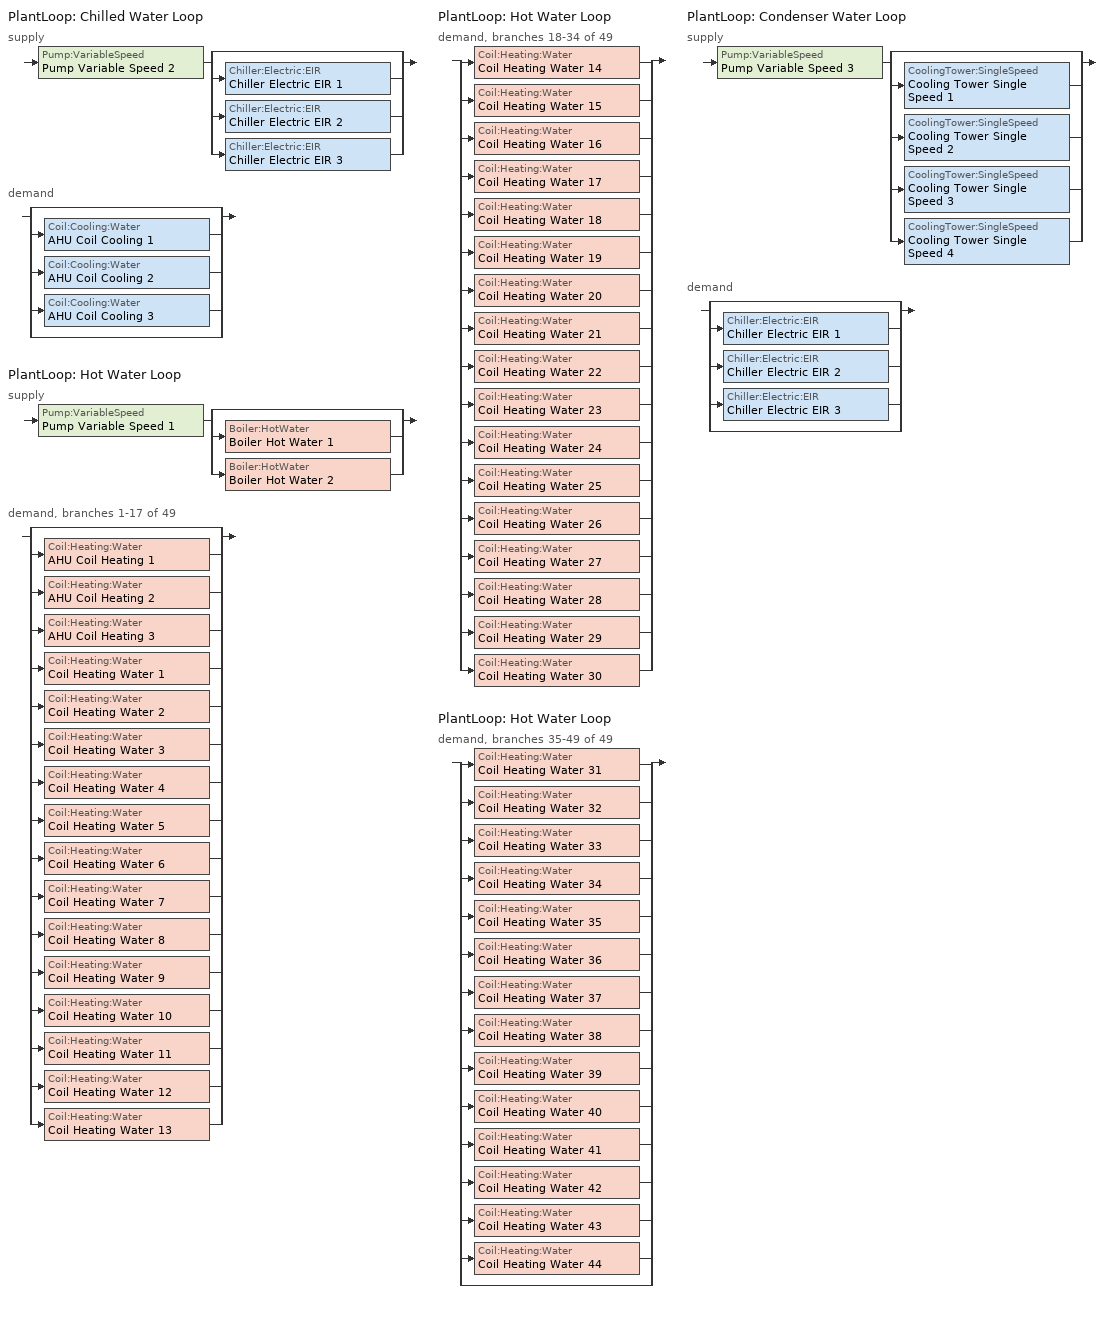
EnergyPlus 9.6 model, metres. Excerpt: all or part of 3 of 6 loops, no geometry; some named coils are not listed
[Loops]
PlantLoop 'Chilled Water Loop'
 supply: Pump:VariableSpeed 'Pump Variable Speed 2' > split
  | bypass
  | Chiller:Electric:EIR 'Chiller Electric EIR 1'
  | Chiller:Electric:EIR 'Chiller Electric EIR 2'
  | Chiller:Electric:EIR 'Chiller Electric EIR 3'
 demand: split
  | bypass
  | Coil:Cooling:Water 'AHU Coil Cooling 1'
  | Coil:Cooling:Water 'AHU Coil Cooling 2'
  | Coil:Cooling:Water 'AHU Coil Cooling 3'
  | bypass
PlantLoop 'Hot Water Loop'
 supply: Pump:VariableSpeed 'Pump Variable Speed 1' > split
  | bypass
  | Boiler:HotWater 'Boiler Hot Water 1'
  | Boiler:HotWater 'Boiler Hot Water 2'
 demand, branches 1-17 of 49: split
  | bypass
  | Coil:Heating:Water 'AHU Coil Heating 1'
  | Coil:Heating:Water 'AHU Coil Heating 2'
  | Coil:Heating:Water 'AHU Coil Heating 3'
  | Coil:Heating:Water 'Coil Heating Water 1'
  | Coil:Heating:Water 'Coil Heating Water 2'
  | Coil:Heating:Water 'Coil Heating Water 3'
  | Coil:Heating:Water 'Coil Heating Water 4'
  | Coil:Heating:Water 'Coil Heating Water 5'
  | Coil:Heating:Water 'Coil Heating Water 6'
  | Coil:Heating:Water 'Coil Heating Water 7'
  | Coil:Heating:Water 'Coil Heating Water 8'
  | Coil:Heating:Water 'Coil Heating Water 9'
  | Coil:Heating:Water 'Coil Heating Water 10'
  | Coil:Heating:Water 'Coil Heating Water 11'
  | Coil:Heating:Water 'Coil Heating Water 12'
  | Coil:Heating:Water 'Coil Heating Water 13'
PlantLoop 'Hot Water Loop'
 demand, branches 18-34 of 49: split
  | Coil:Heating:Water 'Coil Heating Water 14'
  | Coil:Heating:Water 'Coil Heating Water 15'
  | Coil:Heating:Water 'Coil Heating Water 16'
  | Coil:Heating:Water 'Coil Heating Water 17'
  | Coil:Heating:Water 'Coil Heating Water 18'
  | Coil:Heating:Water 'Coil Heating Water 19'
  | Coil:Heating:Water 'Coil Heating Water 20'
  | Coil:Heating:Water 'Coil Heating Water 21'
  | Coil:Heating:Water 'Coil Heating Water 22'
  | Coil:Heating:Water 'Coil Heating Water 23'
  | Coil:Heating:Water 'Coil Heating Water 24'
  | Coil:Heating:Water 'Coil Heating Water 25'
  | Coil:Heating:Water 'Coil Heating Water 26'
  | Coil:Heating:Water 'Coil Heating Water 27'
  | Coil:Heating:Water 'Coil Heating Water 28'
  | Coil:Heating:Water 'Coil Heating Water 29'
  | Coil:Heating:Water 'Coil Heating Water 30'
PlantLoop 'Hot Water Loop'
 demand, branches 35-49 of 49: split
  | Coil:Heating:Water 'Coil Heating Water 31'
  | Coil:Heating:Water 'Coil Heating Water 32'
  | Coil:Heating:Water 'Coil Heating Water 33'
  | Coil:Heating:Water 'Coil Heating Water 34'
  | Coil:Heating:Water 'Coil Heating Water 35'
  | Coil:Heating:Water 'Coil Heating Water 36'
  | Coil:Heating:Water 'Coil Heating Water 37'
  | Coil:Heating:Water 'Coil Heating Water 38'
  | Coil:Heating:Water 'Coil Heating Water 39'
  | Coil:Heating:Water 'Coil Heating Water 40'
  | Coil:Heating:Water 'Coil Heating Water 41'
  | Coil:Heating:Water 'Coil Heating Water 42'
  | Coil:Heating:Water 'Coil Heating Water 43'
  | Coil:Heating:Water 'Coil Heating Water 44'
  | bypass
PlantLoop 'Condenser Water Loop'
 supply: Pump:VariableSpeed 'Pump Variable Speed 3' > split
  | bypass
  | CoolingTower:SingleSpeed 'Cooling Tower Single Speed 1'
  | CoolingTower:SingleSpeed 'Cooling Tower Single Speed 2'
  | CoolingTower:SingleSpeed 'Cooling Tower Single Speed 3'
  | CoolingTower:SingleSpeed 'Cooling Tower Single Speed 4'
 demand: split
  | bypass
  | Chiller:Electric:EIR 'Chiller Electric EIR 1'
  | Chiller:Electric:EIR 'Chiller Electric EIR 2'
  | Chiller:Electric:EIR 'Chiller Electric EIR 3'
  | bypass
[Coil:Heating:Water] Availability Schedule=Always On Discrete; U-Factor Times Area Value W/K=Autosize; Maximum Water Flow Rate m3/s=Autosize; Performance Input Method=UFactorTimesAreaAndDesignWaterFlowRate; Rated Capacity W=Autosize; Rated Inlet Water Temperature C=82.2; Rated Inlet Air Temperature C=16.6; Rated Outlet Water Temperature C=71.1; Rated Outlet Air Temperature C=32.2; Rated Ratio for Air and Water Convection=0.5
Coil Heating Water 1; Coil Heating Water 2; Coil Heating Water 3; Coil Heating Water 4; Coil Heating Water 5; Coil Heating Water 6; Coil Heating Water 7; Coil Heating Water 8; Coil Heating Water 9; Coil Heating Water 10; Coil Heating Water 11; Coil Heating Water 12; Coil Heating Water 13; Coil Heating Water 14; Coil Heating Water 15; Coil Heating Water 16; Coil Heating Water 17; Coil Heating Water 18; Coil Heating Water 19; Coil Heating Water 20; Coil Heating Water 21; Coil Heating Water 22; Coil Heating Water 23; Coil Heating Water 24; Coil Heating Water 25; Coil Heating Water 26; Coil Heating Water 27; Coil Heating Water 28; Coil Heating Water 29; Coil Heating Water 30; Coil Heating Water 31; Coil Heating Water 32; Coil Heating Water 33; Coil Heating Water 34; Coil Heating Water 35; Coil Heating Water 36; Coil Heating Water 37; Coil Heating Water 38; Coil Heating Water 39; Coil Heating Water 40; Coil Heating Water 41; Coil Heating Water 42; Coil Heating Water 43; Coil Heating Water 44
[SetpointManager:Scheduled] Control Variable=Temperature
Name | Schedule | Setpoint Node or NodeList
Setpoint Manager Scheduled Chilled Water Duck | Chilled_Water_Temperature | Node Chilled Water Deck Supply
Setpoint Manager Scheduled Hot Water Duck | Hot_Water_Temperature | Node Hot Water Deck Supply
[Chiller:Electric:EIR] Reference Capacity W=Autosize; Reference Leaving Chilled Water Temperature C=6.67; Reference Entering Condenser Fluid Temperature C=29.4; Reference Chilled Water Flow Rate m3/s=Autosize; Reference Condenser Fluid Flow Rate m3/s=Autosize; Cooling Capacity Function of Temperature Curve=Curve Biquadratic 1; Electric Input to Cooling Output Ratio Function of Temperature Curve=Curve Biquadratic 2; Electric Input to Cooling Output Ratio Function of Part Load Ratio Curve=Curve Quadratic 1; Minimum Part Load Ratio=0.1; Maximum Part Load Ratio=1; Optimum Part Load Ratio=1; Minimum Unloading Ratio=0.2; Condenser Type=WaterCooled; Condenser Fan Power Ratio W/W=0; Fraction of Compressor Electric Consumption Rejected by Condenser=1; Leaving Chilled Water Lower Temperature Limit C=2; Chiller Flow Mode=NotModulated; Sizing Factor=1; Basin Heater Capacity W/K=0; Basin Heater Setpoint Temperature C=10; Condenser Heat Recovery Relative Capacity Fraction=1
Name | Reference COP W/W
Chiller Electric EIR 1 | 3.5
Chiller Electric EIR 2 | 4.5
Chiller Electric EIR 3 | 5.5
[PlantEquipmentList]
Chilled Water Loop Cooling Equipment List: Chiller:Electric:EIR, Chiller Electric EIR 1, Chiller:Electric:EIR, Chiller Electric EIR 2, Chiller:Electric:EIR, Chiller Electric EIR 3
Hot Water Loop Heating Equipment List: Boiler:HotWater, Boiler Hot Water 1, Boiler:HotWater, Boiler Hot Water 2
Condenser Water Loop Cooling Equipment List: CoolingTower:SingleSpeed, Cooling Tower Single Speed 1, CoolingTower:SingleSpeed, Cooling Tower Single Speed 2, CoolingTower:SingleSpeed, Cooling Tower Single Speed 3, CoolingTower:SingleSpeed, Cooling Tower Single Speed 4
[PlantLoop] Fluid Type=Water; Load Distribution Scheme=Optimal; Plant Loop Demand Calculation Scheme=SingleSetpoint
Name | Plant Equipment Operation Scheme | Maximum Loop Temperature C | Minimum Loop Temperature C | Maximum Loop Flow Rate m3/s | Minimum Loop Flow Rate m3/s | Plant Loop Volume m3 | Maximum Loop Temperature | Minimum Loop Temperature | Maximum Loop Flow Rate | Minimum Loop Flow Rate | Plant Loop Volume
Chilled Water Loop | Chilled Water Loop Operation Schemes | 100 | 0 | Autosize | 0 | Autocalculate
Hot Water Loop | Hot Water Loop Operation Schemes |  |  |  |  |  | 100 | 0 | Autosize | 0 | Autocalculate
Condenser Water Loop | Condenser Water Loop Operation Schemes |  |  |  |  |  | 100 | 0 | Autosize | 0 | Autocalculate
[Sizing:Plant] Sizing Option=NonCoincident; Zone Timesteps in Averaging Window=1; Coincident Sizing Factor Mode=None
Name | Loop Type | Design Loop Exit Temperature C | Loop Design Temperature Difference deltaC | Design Loop Exit Temperature | Loop Design Temperature Difference
Chilled Water Loop | Cooling | 6.7 | 6.7
Hot Water Loop | Heating |  |  | 67 | 11
Condenser Water Loop | Condenser |  |  | 29.4 | 5.6
[Pump:VariableSpeed] Design Maximum Flow Rate m3/s=Autosize; Design Power Consumption W=Autosize; Motor Efficiency=0.8; Fraction of Motor Inefficiencies to Fluid Stream=0; Coefficient 1 of the Part Load Performance Curve=0; Coefficient 2 of the Part Load Performance Curve=1; Coefficient 3 of the Part Load Performance Curve=0; Coefficient 4 of the Part Load Performance Curve=0; Pump Control Type=Intermittent; Skin Loss Radiative Fraction=0.5; Design Power Sizing Method=PowerPerFlowPerPressure; Design Minimum Flow Rate Fraction=0
Name | Design Pump Head Pa | Design Minimum Flow Rate m3/s | Design Electric Power per Unit Flow Rate W/(m3/s) | Design Shaft Power per Unit Flow Rate per Unit Head W/((m3/s)-Pa) | Design Minimum Flow Rate | Design Electric Power per Unit Flow Rate | Design Shaft Power per Unit Flow Rate per Unit Head
Pump Variable Speed 2 | 179352 | 0 | 348701.1 | 1.28205
Pump Variable Speed 1 | 180000 |  |  |  | 0 | 348701.1 | 1.28205
Pump Variable Speed 3 | 179352 |  |  |  | 0 | 348701.1 | 1.28205
[PlantEquipmentOperationSchemes] Control Scheme Schedule Name 1=Always On Discrete
Name | Control Scheme Object Type 1 | Control Scheme Name 1
Chilled Water Loop Operation Schemes | PlantEquipmentOperation:CoolingLoad | Chilled Water Loop Cooling Operation Scheme
Hot Water Loop Operation Schemes | PlantEquipmentOperation:HeatingLoad | Hot Water Loop Heating Operation Scheme
Condenser Water Loop Operation Schemes | PlantEquipmentOperation:CoolingLoad | Condenser Water Loop Cooling Operation Scheme
[PlantEquipmentOperation:CoolingLoad] Load Range Lower Limit 1=0; Load Range Upper Limit 1=1000000000
Name | Range Equipment List Name 1
Chilled Water Loop Cooling Operation Scheme | Chilled Water Loop Cooling Equipment List
Condenser Water Loop Cooling Operation Scheme | Condenser Water Loop Cooling Equipment List
[Boiler:HotWater] Fuel Type=Coal; Nominal Capacity W=Autosize; Efficiency Curve Temperature Evaluation Variable=LeavingBoiler; Normalized Boiler Efficiency Curve=Boiler Efficiency; Design Water Flow Rate m3/s=Autosize; Minimum Part Load Ratio=0; Maximum Part Load Ratio=1; Optimum Part Load Ratio=1; Water Outlet Upper Temperature Limit C=99; Boiler Flow Mode=NotModulated; Parasitic Electric Load W=0; Sizing Factor=1
Name | Nominal Thermal Efficiency
Boiler Hot Water 1 | 0.7
Boiler Hot Water 2 | 0.85
[PlantEquipmentOperation:HeatingLoad]
Hot Water Loop Heating Operation Scheme: Load Range Lower Limit 1=0; Load Range Upper Limit 1=1000000000; Range Equipment List Name 1=Hot Water Loop Heating Equipment List
[CoolingTower:SingleSpeed] Design Water Flow Rate m3/s=Autosize; Design Air Flow Rate m3/s=Autosize; Design Fan Power W=Autosize; Design U-Factor Times Area Value W/K=Autosize; Free Convection Regime Air Flow Rate m3/s=Autosize; Free Convection Regime Air Flow Rate Sizing Factor=0.1; Free Convection Regime U-Factor Times Area Value W/K=Autosize; Free Convection U-Factor Times Area Value Sizing Factor=0.1; Performance Input Method=UFactorTimesAreaAndDesignWaterFlowRate; Heat Rejection Capacity and Nominal Capacity Sizing Ratio=1.25; Free Convection Capacity W=0; Free Convection Nominal Capacity Sizing Factor=0.1; Design Inlet Air Dry-Bulb Temperature C=25.6; Design Inlet Air Wet-Bulb Temperature C=25.6; Design Approach Temperature deltaC=Autosize; Design Range Temperature deltaC=Autosize; Basin Heater Capacity W/K=0; Basin Heater Setpoint Temperature C=2; Evaporation Loss Mode=LossFactor; Evaporation Loss Factor percent/K=0.2; Drift Loss Percent percent=0.008; Blowdown Calculation Mode=ConcentrationRatio; Blowdown Concentration Ratio=3; Capacity Control=FanCycling; Number of Cells=1; Cell Control=MinimalCell; Cell Minimum  Water Flow Rate Fraction=0.33; Cell Maximum Water Flow Rate Fraction=2.5; Sizing Factor=1
Cooling Tower Single Speed 1; Cooling Tower Single Speed 2; Cooling Tower Single Speed 3; Cooling Tower Single Speed 4
[SetpointManager:FollowOutdoorAirTemperature]
Setpoint Manager Follow Outdoor Air Temperature 1: Control Variable=Temperature; Reference Temperature Type=OutdoorAirWetBulb; Offset Temperature Difference=1.5; Maximum Setpoint Temperature=80; Minimum Setpoint Temperature=6; Setpoint Node or NodeList=Node Condenser Water Deck Supply
[Schedule:Day:Interval]
Chilled_Water_Temperature_Default; Chilled_Water_Temperature_Summer_Design_Day; Chilled_Water_Temperature_Winter_Design_Day: No, 24:00, 6.7
Hot_Water_Temperature_Default; Hot_Water_Temperature_Summer_Design_Day; Hot_Water_Temperature_Winter_Design_Day: No, 24:00, 67
[Schedule:Week:Daily]
Chilled_Water_Temperature Week Rule - Jan1-Dec31: Chilled_Water_Temperature_Default, Chilled_Water_Temperature_Default, Chilled_Water_Temperature_Default, Chilled_Water_Temperature_Default, Chilled_Water_Temperature_Default, Chilled_Water_Temperature_Default, Chilled_Water_Temperature_Default, Chilled_Water_Temperature_Default, Chilled_Water_Temperature_Summer_Design_Day, Chilled_Water_Temperature_Winter_Design_Day, Chilled_Water_Temperature_Default, Chilled_Water_Temperature_Default
Hot_Water_Temperature Week Rule - Jan1-Dec31: Hot_Water_Temperature_Default, Hot_Water_Temperature_Default, Hot_Water_Temperature_Default, Hot_Water_Temperature_Default, Hot_Water_Temperature_Default, Hot_Water_Temperature_Default, Hot_Water_Temperature_Default, Hot_Water_Temperature_Default, Hot_Water_Temperature_Summer_Design_Day, Hot_Water_Temperature_Winter_Design_Day, Hot_Water_Temperature_Default, Hot_Water_Temperature_Default
[Schedule:Year]
Chilled_Water_Temperature: Chilled_Water_Temperature Week Rule - Jan1-Dec31, 1, 1, 12, 31
Hot_Water_Temperature: Hot_Water_Temperature Week Rule - Jan1-Dec31, 1, 1, 12, 31
[Schedule:Constant]
Always On Discrete: Hourly Value=1
[Curve:Biquadratic]
Name | Coefficient1 Constant | Coefficient2 x | Coefficient3 x**2 | Coefficient4 y | Coefficient5 y**2 | Coefficient6 x*y | Minimum Value of x | Maximum Value of x | Minimum Value of y | Maximum Value of y | Input Unit Type for X | Input Unit Type for Y | Output Unit Type
Curve Biquadratic 1 | 0.258 | 0.0389 | -0.000217 | 0.0469 | -0.000943 | -0.000343 | 5 | 10 | 24 | 35
Curve Biquadratic 2 | 0.934 | -0.0582 | 0.0045 | 0.00243 | 0.000486 | -0.00122 | 5 | 10 | 24 | 35
Boiler Efficiency | 1 | 0 | 0 | 0 | 0 | 0 | 0 | 1 | 0 | 1 | Dimensionless | Dimensionless | Dimensionless
[Curve:Quadratic]
Curve Quadratic 1: Coefficient1 Constant=0.222903; Coefficient2 x=0.313387; Coefficient3 x**2=0.46371; Minimum Value of x=0; Maximum Value of x=1
